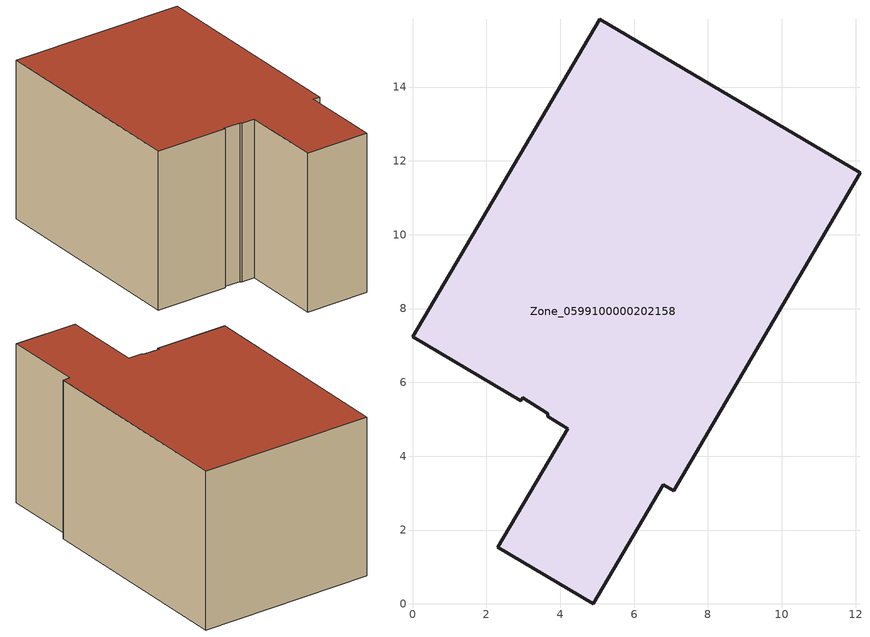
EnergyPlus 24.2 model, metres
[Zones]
Zone_0599100000202158
 floor ground (C_G): 3.67,5.07 3.65,5.16 2.98,5.59 2.93,5.5 0,7.23 5.07,15.84 12.12,11.68 7.07,3.07 6.79,3.23 4.9,0 2.31,1.53 4.21,4.75 z0.82
 wall outside (C_F): 4.21,4.75 2.31,1.53 4.9,0 6.79,3.23 7.07,3.07 12.12,11.68 5.07,15.84 0,7.23 2.93,5.5 2.98,5.59 3.65,5.16 3.67,5.07 4.21,4.75 z0.82:8.2
 roof outside (C_R): 3.65,5.16 3.67,5.07 4.21,4.75 2.31,1.53 4.9,0 6.79,3.23 7.07,3.07 12.12,11.68 5.07,15.84 0,7.23 2.93,5.5 2.98,5.59 z8.2
[BUILDING]
Pand.0599100000202158: North Axis=0; Terrain=City; Loads Convergence Tolerance Value=0.04; Temperature Convergence Tolerance Value=0.4; Solar Distribution=FullExterior; Maximum Number of Warmup Days=25; Minimum Number of Warmup Days=1
[Site:Location]
Rotterdam.The.Hague.AP_ZH_NLD Design_Conditions: Latitude=51.96; Longitude=4.45; Time Zone=1; Elevation=-4.5
[SITE:GROUNDTEMPERATURE:BUILDINGSURFACE]
18, 18, 18, 18, 18, 18, 18, 18, 18, 18, 18, 18
[MATERIAL] Thermal Absorptance=0.9; Solar Absorptance=0.7; Visible Absorptance=0.7
Name | Roughness | Thickness | Conductivity | Density | Specific Heat
G.D.1965 | MediumSmooth | 0.15 | 1 | 540 | 1210
F.D.1965 | Rough | 0.3 | 0.857143 | 1920 | 840
R.D.1965 | MediumRough | 0.2 | 0.08 | 1500 | 1000
[CONSTRUCTION]
C_G: G.D.1965
C_F: F.D.1965
C_R: R.D.1965
[ZONE]
Zone_0599100000202158: Type=1; Multiplier=1; Ceiling Height=Autocalculate; Volume=Autocalculate; Floor Area=autocalculate; Part of Total Floor Area=Yes
[ZONEINFILTRATION:DESIGNFLOWRATE]
Infil_Zone_0599100000202158: Zone or ZoneList or Space or SpaceList=Zone_0599100000202158; Schedule=AlwaysOn; Design Flow Rate Calculation Method=Flow/Area; Flow Rate per Floor Area=0.0042; Constant Term Coefficient=1; Temperature Term Coefficient=0; Velocity Term Coefficient=0; Velocity Squared Term Coefficient=0
[HVACTEMPLATE:ZONE:IDEALLOADSAIRSYSTEM]
Zone_0599100000202158: Maximum Heating Supply Air Temperature=50; Minimum Cooling Supply Air Temperature=13; Maximum Heating Supply Air Humidity Ratio=0.0156; Minimum Cooling Supply Air Humidity Ratio=0.0077; Heating Limit=NoLimit; Cooling Limit=NoLimit; Dehumidification Control Type=ConstantSensibleHeatRatio; Cooling Sensible Heat Ratio=0.7; Dehumidification Setpoint=60; Humidification Control Type=None; Humidification Setpoint=30; Outdoor Air Method=None; Outdoor Air Flow Rate per Person=0.00944; Outdoor Air Flow Rate per Zone Floor Area=0; Outdoor Air Flow Rate per Zone=0; Demand Controlled Ventilation Type=None; Outdoor Air Economizer Type=NoEconomizer; Heat Recovery Type=None; Sensible Heat Recovery Effectiveness=0.7; Latent Heat Recovery Effectiveness=0.65
[ZONECONTROL:THERMOSTAT]
ThermostatControl_Zone_0599100000202158: Zone or ZoneList=Zone_0599100000202158; Control Type Schedule=DualSetpointControlType; Control 1=Thermostat_Zone_0599100000202158; Temperature Difference Between Cutout And Setpoint=0
[THERMOSTATSETPOINT:DUALSETPOINT]
Thermostat_Zone_0599100000202158: Heating Setpoint Temperature Schedule=HeatingSetpoint_Zone_0599100000202158; Cooling Setpoint Temperature Schedule=CoolingSetpoint_Zone_0599100000202158
[SCHEDULE:COMPACT]
HeatingSetpoint_Zone_0599100000202158: Through: 12/31, For: AllDays, Until: 24:00, 21
CoolingSetpoint_Zone_0599100000202158: Through: 12/31, For: AllDays, Until: 24:00, 24
DualSetpointControlType: Through: 12/31, For: AllDays, Until: 24:00, 4
AlwaysOn: Through: 12/31, For: AllDays, Until: 24:00, 1
